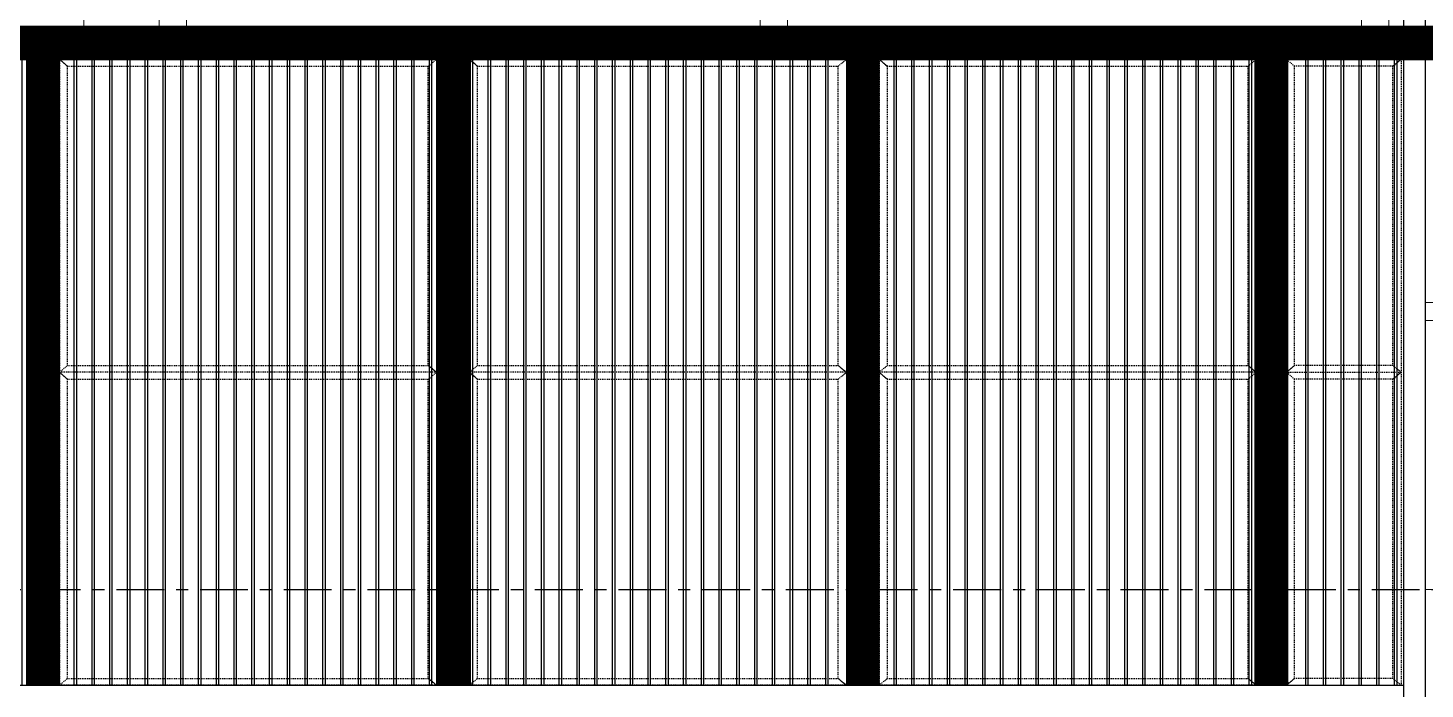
# Model space of a CAD drawing. Header units: millimetres. Extents: x 3774 to 718460, y -768339 to 192544.
# Drawn here: x 403901 to 409014, y -727680 to -725262 of the extents above; entities that cross this region are included whole.
import ezdxf
from ezdxf.xclip import XClip

# ---------------------------------------------------------------- set-up
doc = ezdxf.new("R2010")
doc.units = ezdxf.units.MM
doc.header["$XCLIPFRAME"] = 0
doc.set_wipeout_variables(frame=1)
for name, pattern in [('TA_GL_000.70000', [1.925, 0.7, -0.175, 0.175, -0.175, 0.7]), ('TA_HL_001.00000', [6.5, 3.55, -2.95]), ('XKITLINE00', [0]), ('XKITLINE02', [4, 2, -2])]:
    doc.linetypes.add(name, pattern=pattern)
for name, color, linetype in [('000 - 0_SYM_DWG_GRIDLINE_MAIN_COLOR_251', 7, 'Continuous'), ('010 - ASPG_EXTR_MAIN_COLOR_2', 7, 'Continuous'), ('010 - ASPG_EXTR_WIPEOUT_', 7, 'Continuous'), ('010 - ASPG_FRAMING_MAIN_COLOR_1', 7, 'Continuous'), ('010 - ASPG_FRAMING_MAIN_COLOR_2', 7, 'Continuous'), ('010 - ASPG_FRAMING_SUB_COLOR_2', 7, 'Continuous'), ('010 - ASPG_FRAMING_SUB_COLOR_3', 7, 'Continuous'), ('010 - ASPG_FRAMING_WIPEOUT_', 7, 'Continuous')]:
    doc.layers.add(name, color=color, linetype=linetype)
doc.layers.add('000_AREA_ASPG_AREA_HATCH_', color=7, linetype='Continuous', plot=False)
doc.layers.add('000_AREA_ASPG_AREA_MAIN_COLOR_1', color=7, linetype='Continuous', plot=False)
doc.layers.add('Bolt', color=7, linetype='Continuous', lineweight=0)
doc.layers.add('Part', color=7, linetype='Continuous', lineweight=0)
doc.styles.add('TA', font='', dxfattribs={"height": 4.5})
doc.styles.get('TA').set_extended_font_data('Cordia New')

# ---------------------------------------------------------------- blocks, each defined once
blk = doc.blocks.new('*U5902')
at = {"layer": '000 - 0_SYM_DWG_GRIDLINE_MAIN_COLOR_251', "color": 7, "linetype": 'ByBlock', "ltscale": 5}
blk.add_line((10, 0), (-759, 0), dxfattribs=at)
at = {"color": 7, "style": 'TA', "flags": 1}
blk.add_attdef('LOCATION', (6, -6), '', height=4.5, rotation=270, dxfattribs=at)
blk = doc.blocks.new('W-1-PP19-SE-ENT3_20260407-104913_PP19_ENT3_ELE1_DIMS_1')
at = {"layer": '000 - 0_SYM_DWG_GRIDLINE_MAIN_COLOR_251', "color": 7, "linetype": 'TA_GL_000.70000', "xscale": 50.00000000000003, "yscale": 50.00000000000003, "zscale": 50.00000000000003, "rotation": 180}
blk.add_blockref('*U5902', (-27800, 106550), dxfattribs=at)
blk = doc.blocks.new('*A6373519')
at = {"layer": 'Part', "color": 7, "linetype": 'XKITLINE00', "lineweight": 0}
blk.add_line((2328.969518, -124.453462), (2179.563596, -124.453462), dxfattribs=at)
blk = doc.blocks.new('*A13324214')
at = {"layer": 'Part', "color": 7, "linetype": 'XKITLINE00', "lineweight": 0}
for p, q in [((2326.969603, -87.573462), (2326.169603, -87.573462)), ((2326.169603, -92.053462), (2326.169603, -87.573462)), ((2326.969603, -92.053462), (2326.969603, -87.573462)), ((2326.169603, -104.053462), (2326.169603, -92.621462)), ((2326.969603, -104.053462), (2326.969603, -92.621462)), ((2326.169603, -116.053462), (2326.169603, -104.621462)), ((2326.969603, -116.053462), (2326.969603, -104.621462)), ((2326.169603, -124.133462), (2326.169603, -116.621462)), ((2326.969603, -124.133462), (2326.969603, -116.621462)), ((2326.169603, -124.133462), (2326.969603, -124.133462))]:
    blk.add_line(p, q, dxfattribs=at)
blk = doc.blocks.new('*A13334215')
at = {"layer": 'Part', "color": 7, "linetype": 'XKITLINE00', "lineweight": 0}
for p, q in [((2309.369603, -87.573462), (2308.569603, -87.573462)), ((2308.569603, -92.053462), (2308.569603, -87.573462)), ((2309.369603, -92.053462), (2309.369603, -87.573462)), ((2308.569603, -104.053462), (2308.569603, -92.621462)), ((2309.369603, -104.053462), (2309.369603, -92.621462)), ((2308.569603, -116.053462), (2308.569603, -104.621462)), ((2309.369603, -116.053462), (2309.369603, -104.621462)), ((2308.569603, -124.133462), (2308.569603, -116.621462)), ((2309.369603, -124.133462), (2309.369603, -116.621462)), ((2308.569603, -124.133462), (2309.369603, -124.133462))]:
    blk.add_line(p, q, dxfattribs=at)
blk = doc.blocks.new('*A13394221')
at = {"layer": 'Part', "color": 7, "linetype": 'XKITLINE00', "lineweight": 0}
blk.add_line((2288.769525, -124.453462), (2288.769525, -87.253462), dxfattribs=at)
blk = doc.blocks.new('*A13404222')
at = {"layer": 'Part', "color": 7, "linetype": 'XKITLINE00', "lineweight": 0}
for p, q in [((2291.769603, -87.573462), (2290.969603, -87.573462)), ((2290.969603, -92.053462), (2290.969603, -87.573462)), ((2291.769603, -92.053462), (2291.769603, -87.573462)), ((2290.969603, -104.053462), (2290.969603, -92.621462)), ((2291.769603, -104.053462), (2291.769603, -92.621462)), ((2290.969603, -116.053462), (2290.969603, -104.621462)), ((2291.769603, -116.053462), (2291.769603, -104.621462)), ((2290.969603, -124.133462), (2290.969603, -116.621462)), ((2291.769603, -124.133462), (2291.769603, -116.621462)), ((2290.969603, -124.133462), (2291.769603, -124.133462))]:
    blk.add_line(p, q, dxfattribs=at)
blk = doc.blocks.new('*A13484230')
at = {"layer": 'Part', "color": 7, "linetype": 'XKITLINE00', "lineweight": 0}
for p, q in [((2291.305603, -124.173462), (2290.865603, -124.173462)), ((2290.865603, -124.173462), (2290.865603, -124.213462)), ((2291.305603, -124.133462), (2291.305603, -124.173462)), ((2291.345603, -124.213462), (2291.345603, -124.133462))]:
    blk.add_line(p, q, dxfattribs=at)
blk = doc.blocks.new('*A13494231')
at = {"layer": 'Part', "color": 7, "linetype": 'XKITLINE00', "lineweight": 0}
for p, q in [((2290.329603, -124.453462), (2290.489603, -124.293462)), ((2290.489603, -124.293462), (2292.249603, -124.293462)), ((2292.249603, -124.293462), (2292.409603, -124.453462))]:
    blk.add_line(p, q, dxfattribs=at)
blk = doc.blocks.new('*A13504232')
at = {"layer": 'Part', "color": 7, "linetype": 'XKITLINE00', "lineweight": 0}
for p, q in [((2292.249603, -124.213462), (2290.489603, -124.213462)), ((2290.489603, -124.213462), (2290.489603, -124.293462)), ((2292.249603, -124.293462), (2290.489603, -124.293462)), ((2292.249603, -124.213462), (2292.249603, -124.293462))]:
    blk.add_line(p, q, dxfattribs=at)
blk = doc.blocks.new('*A13634245')
at = {"layer": 'Part', "color": 7, "linetype": 'XKITLINE00', "lineweight": 0}
for p, q in [((2290.969603, -116.573462), (2290.969603, -116.621462)), ((2290.969603, -116.621462), (2291.769603, -116.621462)), ((2291.769603, -116.621462), (2291.769603, -116.573462))]:
    blk.add_line(p, q, dxfattribs=at)
blk = doc.blocks.new('*A13644246')
at = {"layer": 'Part', "color": 7, "linetype": 'XKITLINE00', "lineweight": 0}
for p, q in [((2291.345603, -117.421462), (2291.345603, -116.621462)), ((2291.345603, -116.621462), (2291.393603, -116.621462)), ((2291.345603, -116.861462), (2291.393603, -116.861462)), ((2291.393603, -117.421462), (2291.393603, -116.621462)), ((2291.345603, -117.421462), (2291.393603, -117.421462))]:
    blk.add_line(p, q, dxfattribs=at)
blk = doc.blocks.new('*A13764258')
at = {"layer": 'Bolt'}
for points in [[(2290.786, -124.213), (2290.786, -124.293), (2290.674, -124.293), (2290.674, -124.213)], [(2292.066, -124.213), (2292.066, -124.293), (2291.954, -124.293), (2291.954, -124.213)]]:
    blk.add_hatch(color=7, dxfattribs=at).paths.add_polyline_path(points, flags=17)
at = {"layer": 'Bolt', "color": 7, "linetype": 'XKITLINE00', "lineweight": 0}
for p, q in [((2290.674, -124.293), (2290.674, -124.213)), ((2290.73, -124.357), (2290.73, -124.013)), ((2290.786, -124.293), (2290.786, -124.213)), ((2291.954, -124.293), (2291.954, -124.213)), ((2292.01, -124.357), (2292.01, -124.013)), ((2292.066, -124.293), (2292.066, -124.213))]:
    blk.add_line(p, q, dxfattribs=at)
blk = doc.blocks.new('*A13774259')
at = {"layer": 'Bolt', "color": 7, "linetype": 'XKITLINE02', "lineweight": 0}
for p, q in [((2291.345603, -123.877462), (2291.305603, -123.877462)), ((2291.393603, -123.877462), (2291.345603, -123.877462)), ((2291.456963, -123.933462), (2291.113603, -123.933462)), ((2291.345603, -123.989462), (2291.305603, -123.989462)), ((2291.393603, -123.989462), (2291.345603, -123.989462))]:
    blk.add_line(p, q, dxfattribs=at)
blk = doc.blocks.new('*A13904272')
at = {"layer": 'Bolt'}
for points in [[(2291.074, -116.573), (2291.074, -116.525), (2291.186, -116.525), (2291.186, -116.573)], [(2291.554, -116.573), (2291.554, -116.525), (2291.666, -116.525), (2291.666, -116.573)], [(2291.074, -116.621), (2291.074, -116.573), (2291.186, -116.573), (2291.186, -116.621)], [(2291.554, -116.621), (2291.554, -116.573), (2291.666, -116.573), (2291.666, -116.621)]]:
    blk.add_hatch(color=7, dxfattribs=at).paths.add_polyline_path(points, flags=17)
at = {"layer": 'Bolt', "color": 7, "linetype": 'XKITLINE00', "lineweight": 0}
for p, q in [((2291.074, -116.573), (2291.074, -116.525)), ((2291.13, -116.685), (2291.13, -116.341)), ((2291.186, -116.573), (2291.186, -116.525)), ((2291.554, -116.573), (2291.554, -116.525)), ((2291.61, -116.685), (2291.61, -116.341)), ((2291.666, -116.573), (2291.666, -116.525)), ((2291.074, -116.621), (2291.074, -116.573)), ((2291.186, -116.621), (2291.186, -116.573)), ((2291.554, -116.621), (2291.554, -116.573)), ((2291.666, -116.621), (2291.666, -116.573))]:
    blk.add_line(p, q, dxfattribs=at)
blk = doc.blocks.new('*A13974279')
at = {"layer": 'Part', "color": 7, "linetype": 'XKITLINE00', "lineweight": 0}
for p, q in [((2308.905603, -124.173462), (2308.465603, -124.173462)), ((2308.465603, -124.173462), (2308.465603, -124.213462)), ((2308.905603, -124.133462), (2308.905603, -124.173462)), ((2308.945603, -124.213462), (2308.945603, -124.133462))]:
    blk.add_line(p, q, dxfattribs=at)
blk = doc.blocks.new('*A13984280')
at = {"layer": 'Part', "color": 7, "linetype": 'XKITLINE00', "lineweight": 0}
for p, q in [((2307.929603, -124.453462), (2308.089603, -124.293462)), ((2308.089603, -124.293462), (2309.849603, -124.293462)), ((2309.849603, -124.293462), (2310.009603, -124.453462))]:
    blk.add_line(p, q, dxfattribs=at)
blk = doc.blocks.new('*A13994281')
at = {"layer": 'Part', "color": 7, "linetype": 'XKITLINE00', "lineweight": 0}
for p, q in [((2309.849603, -124.213462), (2308.089603, -124.213462)), ((2308.089603, -124.213462), (2308.089603, -124.293462)), ((2309.849603, -124.293462), (2308.089603, -124.293462)), ((2309.849603, -124.213462), (2309.849603, -124.293462))]:
    blk.add_line(p, q, dxfattribs=at)
blk = doc.blocks.new('*A14174299')
at = {"layer": 'Part', "color": 7, "linetype": 'XKITLINE00', "lineweight": 0}
for p, q in [((2326.169603, -116.573462), (2326.169603, -116.621462)), ((2326.169603, -116.621462), (2326.969603, -116.621462)), ((2326.969603, -116.621462), (2326.969603, -116.573462))]:
    blk.add_line(p, q, dxfattribs=at)
blk = doc.blocks.new('*A14184300')
at = {"layer": 'Part', "color": 7, "linetype": 'XKITLINE00', "lineweight": 0}
for p, q in [((2326.545603, -117.421462), (2326.545603, -116.621462)), ((2326.545603, -116.621462), (2326.593603, -116.621462)), ((2326.545603, -116.861462), (2326.593603, -116.861462)), ((2326.593603, -117.421462), (2326.593603, -116.621462)), ((2326.545603, -117.421462), (2326.593603, -117.421462))]:
    blk.add_line(p, q, dxfattribs=at)
blk = doc.blocks.new('*A14194301')
at = {"layer": 'Part', "color": 7, "linetype": 'XKITLINE00', "lineweight": 0}
for p, q in [((2308.569603, -116.573462), (2308.569603, -116.621462)), ((2308.569603, -116.621462), (2309.369603, -116.621462)), ((2309.369603, -116.621462), (2309.369603, -116.573462))]:
    blk.add_line(p, q, dxfattribs=at)
blk = doc.blocks.new('*A14204302')
at = {"layer": 'Part', "color": 7, "linetype": 'XKITLINE00', "lineweight": 0}
for p, q in [((2308.945603, -117.421462), (2308.945603, -116.621462)), ((2308.945603, -116.621462), (2308.993603, -116.621462)), ((2308.945603, -116.861462), (2308.993603, -116.861462)), ((2308.993603, -117.421462), (2308.993603, -116.621462)), ((2308.945603, -117.421462), (2308.993603, -117.421462))]:
    blk.add_line(p, q, dxfattribs=at)
blk = doc.blocks.new('*A14254307')
at = {"layer": 'Bolt'}
for points in [[(2308.386, -124.213), (2308.386, -124.293), (2308.274, -124.293), (2308.274, -124.213)], [(2309.666, -124.213), (2309.666, -124.293), (2309.554, -124.293), (2309.554, -124.213)]]:
    blk.add_hatch(color=7, dxfattribs=at).paths.add_polyline_path(points, flags=17)
at = {"layer": 'Bolt', "color": 7, "linetype": 'XKITLINE00', "lineweight": 0}
for p, q in [((2308.274, -124.293), (2308.274, -124.213)), ((2308.33, -124.357), (2308.33, -124.013)), ((2308.386, -124.293), (2308.386, -124.213)), ((2309.554, -124.293), (2309.554, -124.213)), ((2309.61, -124.357), (2309.61, -124.013)), ((2309.666, -124.293), (2309.666, -124.213))]:
    blk.add_line(p, q, dxfattribs=at)
blk = doc.blocks.new('*A14264308')
at = {"layer": 'Bolt', "color": 7, "linetype": 'XKITLINE02', "lineweight": 0}
for p, q in [((2308.945603, -123.877462), (2308.905603, -123.877462)), ((2308.993603, -123.877462), (2308.945603, -123.877462)), ((2309.056963, -123.933462), (2308.713603, -123.933462)), ((2308.945603, -123.989462), (2308.905603, -123.989462)), ((2308.993603, -123.989462), (2308.945603, -123.989462))]:
    blk.add_line(p, q, dxfattribs=at)
blk = doc.blocks.new('*A14414323')
at = {"layer": 'Bolt'}
for points in [[(2326.274, -116.573), (2326.274, -116.525), (2326.386, -116.525), (2326.386, -116.573)], [(2326.754, -116.573), (2326.754, -116.525), (2326.866, -116.525), (2326.866, -116.573)], [(2326.274, -116.621), (2326.274, -116.573), (2326.386, -116.573), (2326.386, -116.621)], [(2326.754, -116.621), (2326.754, -116.573), (2326.866, -116.573), (2326.866, -116.621)]]:
    blk.add_hatch(color=7, dxfattribs=at).paths.add_polyline_path(points, flags=17)
at = {"layer": 'Bolt', "color": 7, "linetype": 'XKITLINE00', "lineweight": 0}
for p, q in [((2326.274, -116.573), (2326.274, -116.525)), ((2326.33, -116.685), (2326.33, -116.341)), ((2326.386, -116.573), (2326.386, -116.525)), ((2326.754, -116.573), (2326.754, -116.525)), ((2326.81, -116.685), (2326.81, -116.341)), ((2326.866, -116.573), (2326.866, -116.525)), ((2326.274, -116.621), (2326.274, -116.573)), ((2326.386, -116.621), (2326.386, -116.573)), ((2326.754, -116.621), (2326.754, -116.573)), ((2326.866, -116.621), (2326.866, -116.573))]:
    blk.add_line(p, q, dxfattribs=at)
blk = doc.blocks.new('*A14434325')
at = {"layer": 'Bolt'}
for points in [[(2308.674, -116.573), (2308.674, -116.525), (2308.786, -116.525), (2308.786, -116.573)], [(2309.154, -116.573), (2309.154, -116.525), (2309.266, -116.525), (2309.266, -116.573)], [(2308.674, -116.621), (2308.674, -116.573), (2308.786, -116.573), (2308.786, -116.621)], [(2309.154, -116.621), (2309.154, -116.573), (2309.266, -116.573), (2309.266, -116.621)]]:
    blk.add_hatch(color=7, dxfattribs=at).paths.add_polyline_path(points, flags=17)
at = {"layer": 'Bolt', "color": 7, "linetype": 'XKITLINE00', "lineweight": 0}
for p, q in [((2308.674, -116.573), (2308.674, -116.525)), ((2308.73, -116.685), (2308.73, -116.341)), ((2308.786, -116.573), (2308.786, -116.525)), ((2309.154, -116.573), (2309.154, -116.525)), ((2309.21, -116.685), (2309.21, -116.341)), ((2309.266, -116.573), (2309.266, -116.525)), ((2308.674, -116.621), (2308.674, -116.573)), ((2308.786, -116.621), (2308.786, -116.573)), ((2309.154, -116.621), (2309.154, -116.573)), ((2309.266, -116.621), (2309.266, -116.573))]:
    blk.add_line(p, q, dxfattribs=at)
blk = doc.blocks.new('*A14674349')
at = {"layer": 'Part', "color": 7, "linetype": 'XKITLINE00', "lineweight": 0}
for p, q in [((2328.809518, -116.053462), (2288.969552, -116.053462)), ((2288.969552, -116.573462), (2288.969552, -116.053462)), ((2328.809518, -116.573462), (2328.809518, -116.053462)), ((2328.809518, -116.573462), (2288.969552, -116.573462))]:
    blk.add_line(p, q, dxfattribs=at)
blk = doc.blocks.new('*A14714353')
at = {"layer": 'Part', "color": 7, "linetype": 'XKITLINE00', "lineweight": 0}
for p, q in [((2326.505603, -124.173462), (2326.065603, -124.173462)), ((2326.065603, -124.173462), (2326.065603, -124.213462)), ((2326.505603, -124.133462), (2326.505603, -124.173462)), ((2326.545603, -124.213462), (2326.545603, -124.133462))]:
    blk.add_line(p, q, dxfattribs=at)
blk = doc.blocks.new('*A14724354')
at = {"layer": 'Part', "color": 7, "linetype": 'XKITLINE00', "lineweight": 0}
for p, q in [((2325.529603, -124.453462), (2325.689603, -124.293462)), ((2325.689603, -124.293462), (2327.449603, -124.293462)), ((2327.449603, -124.293462), (2327.609603, -124.453462))]:
    blk.add_line(p, q, dxfattribs=at)
blk = doc.blocks.new('*A14734355')
at = {"layer": 'Part', "color": 7, "linetype": 'XKITLINE00', "lineweight": 0}
for p, q in [((2327.449603, -124.213462), (2325.689603, -124.213462)), ((2325.689603, -124.213462), (2325.689603, -124.293462)), ((2327.449603, -124.293462), (2325.689603, -124.293462)), ((2327.449603, -124.213462), (2327.449603, -124.293462))]:
    blk.add_line(p, q, dxfattribs=at)
blk = doc.blocks.new('*A14944376')
at = {"layer": 'Bolt'}
for points in [[(2325.986, -124.213), (2325.986, -124.293), (2325.874, -124.293), (2325.874, -124.213)], [(2327.266, -124.213), (2327.266, -124.293), (2327.154, -124.293), (2327.154, -124.213)]]:
    blk.add_hatch(color=7, dxfattribs=at).paths.add_polyline_path(points, flags=17)
at = {"layer": 'Bolt', "color": 7, "linetype": 'XKITLINE00', "lineweight": 0}
for p, q in [((2325.874, -124.293), (2325.874, -124.213)), ((2325.93, -124.357), (2325.93, -124.013)), ((2325.986, -124.293), (2325.986, -124.213)), ((2327.154, -124.293), (2327.154, -124.213)), ((2327.21, -124.357), (2327.21, -124.013)), ((2327.266, -124.293), (2327.266, -124.213))]:
    blk.add_line(p, q, dxfattribs=at)
blk = doc.blocks.new('*A14954377')
at = {"layer": 'Bolt', "color": 7, "linetype": 'XKITLINE02', "lineweight": 0}
for p, q in [((2326.545603, -123.877462), (2326.505603, -123.877462)), ((2326.593603, -123.877462), (2326.545603, -123.877462)), ((2326.656963, -123.933462), (2326.313603, -123.933462)), ((2326.545603, -123.989462), (2326.505603, -123.989462)), ((2326.593603, -123.989462), (2326.545603, -123.989462))]:
    blk.add_line(p, q, dxfattribs=at)
blk = doc.blocks.new('W-1-PP19-SE-ENT3_20260407-111149_PP19_ENT3_SE_ELE3')
at = {"color": 7, "lineweight": 0, "xscale": 125, "yscale": 125, "zscale": 125}
for name in ['*A13394221', '*A13404222', '*A13334215', '*A13324214', '*A14674349', '*A13634245', '*A13904272', '*A13644246', '*A14194301', '*A14434325', '*A14204302', '*A14174299', '*A14414323', '*A14184300', '*A13764258', '*A13774259', '*A14254307', '*A14264308', '*A14944376', '*A14954377', '*A6373519', '*A13494231', '*A13504232', '*A13484230', '*A13984280', '*A13994281', '*A13974279', '*A14724354', '*A14734355', '*A14714353']:
    blk.add_blockref(name, (-296446.190625, 122106.68275), dxfattribs=at)
blk = doc.blocks.new('*U7994')
at = {"color": 7}
blk.add_wipeout([(50, 0), (1450, 0), (1450, 2290), (50, 2290)], dxfattribs=at).dxf.layer = '010 - ASPG_EXTR_WIPEOUT_'
at = {"layer": '010 - ASPG_EXTR_MAIN_COLOR_2', "color": 7}
for points in [[(113.3, 0), (123.5, 0), (123.5, 2290), (113.3, 2290)], [(178.3, 0), (188.5, 0), (188.5, 2290), (178.3, 2290)], [(243.3, 0), (253.5, 0), (253.5, 2290), (243.3, 2290)], [(308.3, 0), (318.5, 0), (318.5, 2290), (308.3, 2290)], [(373.3, 0), (383.5, 0), (383.5, 2290), (373.3, 2290)], [(438.3, 0), (448.5, 0), (448.5, 2290), (438.3, 2290)], [(503.3, 0), (513.5, 0), (513.5, 2290), (503.3, 2290)], [(568.3, 0), (578.5, 0), (578.5, 2290), (568.3, 2290)], [(633.3, 0), (643.5, 0), (643.5, 2290), (633.3, 2290)], [(698.3, 0), (708.5, 0), (708.5, 2290), (698.3, 2290)], [(763.3, 0), (773.5, 0), (773.5, 2290), (763.3, 2290)], [(828.3, 0), (838.5, 0), (838.5, 2290), (828.3, 2290)], [(893.3, 0), (903.5, 0), (903.5, 2290), (893.3, 2290)], [(958.3, 0), (968.5, 0), (968.5, 2290), (958.3, 2290)], [(1023.3, 0), (1033.5, 0), (1033.5, 2290), (1023.3, 2290)], [(1088.3, 0), (1098.5, 0), (1098.5, 2290), (1088.3, 2290)], [(1153.3, 0), (1163.5, 0), (1163.5, 2290), (1153.3, 2290)], [(1218.3, 0), (1228.5, 0), (1228.5, 2290), (1218.3, 2290)], [(1283.3, 0), (1293.5, 0), (1293.5, 2290), (1283.3, 2290)], [(1348.3, 0), (1358.5, 0), (1358.5, 2290), (1348.3, 2290)], [(1413.3, 0), (1423.5, 0), (1423.5, 2290), (1413.3, 2290)]]:
    blk.add_lwpolyline(points, close=True, dxfattribs=at)
at = {"layer": '010 - ASPG_FRAMING_SUB_COLOR_2', "color": 7}
blk.add_lwpolyline([(50, 0), (1450, 0), (1450, 2290), (50, 2290)], close=True, dxfattribs=at)
at = {"color": 7}
for points in [[(-50, 0), (50, 0), (50, 2290), (-50, 2290)], [(1450, 0), (1550, 0), (1550, 2290), (1450, 2290)]]:
    blk.add_wipeout(points, dxfattribs=at).dxf.layer = '010 - ASPG_EXTR_WIPEOUT_'
at = {"layer": '010 - ASPG_FRAMING_MAIN_COLOR_1', "color": 7}
for points in [[(-50, 0), (-40, 0), (-40, 2290), (-50, 2290)], [(40, 0), (50, 0), (50, 2290), (40, 2290)], [(1450, 0), (1460, 0), (1460, 2290), (1450, 2290)], [(1540, 0), (1550, 0), (1550, 2290), (1540, 2290)]]:
    blk.add_lwpolyline(points, close=True, dxfattribs=at)
at = {"layer": '010 - ASPG_FRAMING_SUB_COLOR_2', "color": 7}
for points in [[(-50, 0), (50, 0), (50, 2290), (-50, 2290)], [(1450, 0), (1550, 0), (1550, 2290), (1450, 2290)]]:
    blk.add_lwpolyline(points, close=True, dxfattribs=at)
blk = doc.blocks.new('*U7995')
at = {"color": 7}
blk.add_wipeout([(50, 0), (1450, 0), (1450, 2290), (50, 2290)], dxfattribs=at).dxf.layer = '010 - ASPG_EXTR_WIPEOUT_'
at = {"layer": '010 - ASPG_EXTR_MAIN_COLOR_2', "color": 7}
for points in [[(128.3, 0), (138.5, 0), (138.5, 2290), (128.3, 2290)], [(193.3, 0), (203.5, 0), (203.5, 2290), (193.3, 2290)], [(258.3, 0), (268.5, 0), (268.5, 2290), (258.3, 2290)], [(323.3, 0), (333.5, 0), (333.5, 2290), (323.3, 2290)], [(388.3, 0), (398.5, 0), (398.5, 2290), (388.3, 2290)], [(453.3, 0), (463.5, 0), (463.5, 2290), (453.3, 2290)], [(518.3, 0), (528.5, 0), (528.5, 2290), (518.3, 2290)], [(583.3, 0), (593.5, 0), (593.5, 2290), (583.3, 2290)], [(648.3, 0), (658.5, 0), (658.5, 2290), (648.3, 2290)], [(713.3, 0), (723.5, 0), (723.5, 2290), (713.3, 2290)], [(778.3, 0), (788.5, 0), (788.5, 2290), (778.3, 2290)], [(843.3, 0), (853.5, 0), (853.5, 2290), (843.3, 2290)], [(908.3, 0), (918.5, 0), (918.5, 2290), (908.3, 2290)], [(973.3, 0), (983.5, 0), (983.5, 2290), (973.3, 2290)], [(1038.3, 0), (1048.5, 0), (1048.5, 2290), (1038.3, 2290)], [(1103.3, 0), (1113.5, 0), (1113.5, 2290), (1103.3, 2290)], [(1168.3, 0), (1178.5, 0), (1178.5, 2290), (1168.3, 2290)], [(1233.3, 0), (1243.5, 0), (1243.5, 2290), (1233.3, 2290)], [(1298.3, 0), (1308.5, 0), (1308.5, 2290), (1298.3, 2290)], [(1363.3, 0), (1373.5, 0), (1373.5, 2290), (1363.3, 2290)]]:
    blk.add_lwpolyline(points, close=True, dxfattribs=at)
at = {"layer": '010 - ASPG_FRAMING_SUB_COLOR_2', "color": 7}
blk.add_lwpolyline([(50, 0), (1450, 0), (1450, 2290), (50, 2290)], close=True, dxfattribs=at)
at = {"color": 7}
for points in [[(-50, 0), (50, 0), (50, 2290), (-50, 2290)], [(1450, 0), (1550, 0), (1550, 2290), (1450, 2290)]]:
    blk.add_wipeout(points, dxfattribs=at).dxf.layer = '010 - ASPG_EXTR_WIPEOUT_'
at = {"layer": '010 - ASPG_EXTR_MAIN_COLOR_2', "color": 7}
blk.add_lwpolyline([(63.3, 0), (73.5, 0), (73.5, 2290), (63.3, 2290)], close=True, dxfattribs=at)
at = {"layer": '010 - ASPG_FRAMING_MAIN_COLOR_1', "color": 7}
for points in [[(-50, 0), (-40, 0), (-40, 2290), (-50, 2290)], [(40, 0), (50, 0), (50, 2290), (40, 2290)], [(1450, 0), (1460, 0), (1460, 2290), (1450, 2290)], [(1540, 0), (1550, 0), (1550, 2290), (1540, 2290)]]:
    blk.add_lwpolyline(points, close=True, dxfattribs=at)
at = {"layer": '010 - ASPG_FRAMING_SUB_COLOR_2', "color": 7}
for points in [[(-50, 0), (50, 0), (50, 2290), (-50, 2290)], [(1450, 0), (1550, 0), (1550, 2290), (1450, 2290)]]:
    blk.add_lwpolyline(points, close=True, dxfattribs=at)
blk = doc.blocks.new('*U7996')
at = {"color": 7}
blk.add_wipeout([(50, 0), (485.2, 0), (485.2, 2290), (50, 2290)], dxfattribs=at).dxf.layer = '010 - ASPG_EXTR_WIPEOUT_'
at = {"layer": '010 - ASPG_EXTR_MAIN_COLOR_2', "color": 7}
for points in [[(125, 0), (135.2, 0), (135.2, 2290), (125, 2290)], [(190, 0), (200.2, 0), (200.2, 2290), (190, 2290)], [(255, 0), (265.2, 0), (265.2, 2290), (255, 2290)], [(320, 0), (330.2, 0), (330.2, 2290), (320, 2290)], [(385, 0), (395.2, 0), (395.2, 2290), (385, 2290)], [(450, 0), (460.2, 0), (460.2, 2290), (450, 2290)]]:
    blk.add_lwpolyline(points, close=True, dxfattribs=at)
at = {"layer": '010 - ASPG_FRAMING_SUB_COLOR_2', "color": 7}
blk.add_lwpolyline([(50, 0), (485.2, 0), (485.2, 2290), (50, 2290)], close=True, dxfattribs=at)
at = {"color": 7}
blk.add_wipeout([(-50, 0), (50, 0), (50, 2290), (-50, 2290)], dxfattribs=at).dxf.layer = '010 - ASPG_EXTR_WIPEOUT_'
at = {"layer": '010 - ASPG_FRAMING_MAIN_COLOR_1', "color": 7}
for points in [[(-50, 0), (-40, 0), (-40, 2290), (-50, 2290)], [(40, 0), (50, 0), (50, 2290), (40, 2290)]]:
    blk.add_lwpolyline(points, close=True, dxfattribs=at)
at = {"layer": '010 - ASPG_FRAMING_SUB_COLOR_2', "color": 7}
blk.add_lwpolyline([(-50, 0), (50, 0), (50, 2290), (-50, 2290)], close=True, dxfattribs=at)
blk = doc.blocks.new('*U7964')
at = {"color": 7}
blk.add_wipeout([(0, -40), (18510.6, -40), (18510.6, 40), (0, 40)], dxfattribs=at).dxf.layer = '010 - ASPG_FRAMING_WIPEOUT_'
at = {"layer": '010 - ASPG_FRAMING_MAIN_COLOR_2', "color": 7}
blk.add_lwpolyline([(0, -40), (18510.6, -40), (18510.6, 40), (0, 40)], close=True, dxfattribs=at)
at = {"color": 7}
for points in [[(-40, 40), (18511, 40), (18511, 50), (-40, 50)], [(-40, -50), (18511, -50), (18511, -40), (-40, -40)]]:
    blk.add_wipeout(points, dxfattribs=at).dxf.layer = '010 - ASPG_FRAMING_WIPEOUT_'
at = {"layer": '010 - ASPG_FRAMING_MAIN_COLOR_1', "color": 7}
for points in [[(-40, 40), (18511, 40), (18511, 50), (-40, 50)], [(-40, -50), (18511, -50), (18511, -40), (-40, -40)]]:
    blk.add_lwpolyline(points, close=True, dxfattribs=at)
blk = doc.blocks.new('*U7966')
at = {"color": 7}
blk.add_wipeout([(0, 0), (77.5, 0), (77.5, 2950), (0, 2950)], dxfattribs=at)
blk.add_lwpolyline([(0, 0), (77.5, 0), (77.5, 2950), (0, 2950)], close=True, dxfattribs=at)
blk = doc.blocks.new('*U7965')
at = {"color": 7}
blk.add_wipeout([(0, -40), (4413, -40), (4413, 40), (0, 40)], dxfattribs=at).dxf.layer = '010 - ASPG_FRAMING_WIPEOUT_'
at = {"layer": '010 - ASPG_FRAMING_MAIN_COLOR_2', "color": 7}
blk.add_lwpolyline([(0, -40), (4413, -40), (4413, 40), (0, 40)], close=True, dxfattribs=at)
at = {"color": 7}
for points in [[(0, 40), (4493.8, 40), (4493.8, 50), (0, 50)], [(0, -50), (4493.8, -50), (4493.8, -40), (0, -40)]]:
    blk.add_wipeout(points, dxfattribs=at).dxf.layer = '010 - ASPG_FRAMING_WIPEOUT_'
at = {"layer": '010 - ASPG_FRAMING_MAIN_COLOR_1', "color": 7}
for points in [[(0, 40), (4493.8, 40), (4493.8, 50), (0, 50)], [(0, -50), (4493.8, -50), (4493.8, -40), (0, -40)]]:
    blk.add_lwpolyline(points, close=True, dxfattribs=at)
blk = doc.blocks.new('*U7967')
at = {"color": 7}
blk.add_wipeout([(0, 0), (77.5, 0), (77.5, 2900), (0, 2900)], dxfattribs=at)
blk.add_lwpolyline([(0, 0), (77.5, 0), (77.5, 2900), (0, 2900)], close=True, dxfattribs=at)
blk = doc.blocks.new('*U8156')
at = {"layer": '010 - ASPG_FRAMING_SUB_COLOR_3', "color": 7, "linetype": 'ByBlock'}
for points in [[(0, 0), (0, 1380), (25, 1350), (25, 30), (0, 0)], [(1145, 1380), (0, 1380), (25, 1350), (1120, 1350)], [(1145, 0), (1145, 1380), (1120, 1350), (1120, 30), (1145, 0)], [(25, 30), (1120, 30), (1145, 0), (0, 0), (25, 30)]]:
    blk.add_lwpolyline(points, close=True, dxfattribs=at)
blk = doc.blocks.new('*U8157')
at = {"layer": '010 - ASPG_FRAMING_SUB_COLOR_3', "color": 7, "linetype": 'ByBlock'}
for points in [[(0, 0), (0, 420), (25, 390), (25, 30), (0, 0)], [(1145, 420), (0, 420), (25, 390), (1120, 390)], [(1145, 0), (1145, 420), (1120, 390), (1120, 30), (1145, 0)], [(25, 30), (1120, 30), (1145, 0), (0, 0), (25, 30)]]:
    blk.add_lwpolyline(points, close=True, dxfattribs=at)
blk = doc.blocks.new('*U8195')
at = {"layer": '000_AREA_ASPG_AREA_HATCH_', "transparency": 33554539}
h = blk.add_hatch(dxfattribs=at)
h.set_pattern_fill('ANSI31')
h.set_pattern_definition([(45, (-24.4354, 2264.1105), (-2.245064, 2.245064), [])])
h.paths.add_polyline_path([(-60, 0), (60, 0), (60, 2290), (-60, 2290)])
at = {"layer": '000_AREA_ASPG_AREA_MAIN_COLOR_1', "color": 7}
blk.add_lwpolyline([(-60, 0), (60, 0), (60, 2290), (-60, 2290)], close=True, dxfattribs=at)
blk = doc.blocks.new('*U8197')
at = {"layer": '000_AREA_ASPG_AREA_HATCH_', "transparency": 33554539}
h = blk.add_hatch(dxfattribs=at)
h.set_pattern_fill('ANSI31')
h.set_pattern_definition([(45, (-24.4354, 18485.126), (-2.24506403, 2.24506403), [])])
h.paths.add_polyline_path([(-60, 0), (60, 0), (60, 18511), (-60, 18511)])
at = {"layer": '000_AREA_ASPG_AREA_MAIN_COLOR_1', "color": 7}
blk.add_lwpolyline([(-60, 0), (60, 0), (60, 18511), (-60, 18511)], close=True, dxfattribs=at)
blk = doc.blocks.new('*U8198')
at = {"layer": '000_AREA_ASPG_AREA_HATCH_', "transparency": 33554539}
h = blk.add_hatch(dxfattribs=at)
h.set_pattern_fill('ANSI31')
h.set_pattern_definition([(45, (-24.4354, 4467.9105), (-2.245064, 2.245064), [])])
h.paths.add_polyline_path([(-60, 0), (60, 0), (60, 4493.8), (-60, 4493.8)])
at = {"layer": '000_AREA_ASPG_AREA_MAIN_COLOR_1', "color": 7}
blk.add_lwpolyline([(-60, 0), (60, 0), (60, 4493.8), (-60, 4493.8)], close=True, dxfattribs=at)

msp = doc.modelspace()

# ---------------------------------------------------------------- block references
at = {"color": 7}
ref = msp.add_blockref('W-1-PP19-SE-ENT3_20260407-111149_PP19_ENT3_SE_ELE3', (414456.105, -833866.64), dxfattribs=at)
XClip(ref).set_block_clipping_path([(-32830.0732933623, 98192.9450294074), (1428.5091477262, 121044.4843190958)])

# ---------------------------------------------------------------- next in the draw order: block references
msp.add_blockref('*U7994', (402456.105, -727666.64), dxfattribs=at)

# ---------------------------------------------------------------- next in the draw order: block references
msp.add_blockref('*U7994', (403956.105, -727666.64), dxfattribs=at)

# ---------------------------------------------------------------- next in the draw order: block references
msp.add_blockref('*U7995', (405456.105, -727666.64), dxfattribs=at)

# ---------------------------------------------------------------- next in the draw order: block references
msp.add_blockref('*U7994', (406956.105, -727666.64), dxfattribs=at)
at = {"color": 7, "linetype": 'TA_HL_001.00000', "rotation": 89.99999999999994}
msp.add_blockref('*U8156', (405396.105, -727666.64), dxfattribs=at)

# ---------------------------------------------------------------- next in the draw order: block references
at = {"color": 7}
msp.add_blockref('*U7996', (408451.105, -727666.64), dxfattribs=at)
at = {"color": 7, "linetype": 'TA_HL_001.00000', "rotation": 89.99999999999994}
msp.add_blockref('*U8156', (406896.105, -727666.64), dxfattribs=at)

# ---------------------------------------------------------------- next in the draw order: block references
at = {"color": 7}
msp.add_blockref('*U7964', (390425.697, -725316.64), dxfattribs=at)
at = {"color": 7, "linetype": 'TA_HL_001.00000', "rotation": 89.99999999999994}
msp.add_blockref('*U8156', (408396.105, -727666.64), dxfattribs=at)

# ---------------------------------------------------------------- next in the draw order: block references
at = {"color": 7}
for p in [(403956.105, -727666.64), (405456.105, -727666.64), (406956.105, -727666.64), (408451.105, -727666.64)]:
    msp.add_blockref('*U8195', p, dxfattribs=at)
at = {"color": 7, "linetype": 'TA_HL_001.00000', "rotation": 89.99999999999994}
for p in [(405396.105, -726521.64), (406896.105, -726521.64), (408396.105, -726521.64)]:
    msp.add_blockref('*U8156', p, dxfattribs=at)
at = {"color": 7, "xscale": -1}
msp.add_blockref('*U7966', (409013.805, -728316.64), dxfattribs=at)

# ---------------------------------------------------------------- next in the draw order: block references
at = {"color": 7, "rotation": 180}
msp.add_blockref('*U7965', (413430.105, -725316.64), dxfattribs=at)
at = {"color": 7, "linetype": 'TA_HL_001.00000', "xscale": -1, "rotation": 270.0000000000001}
msp.add_blockref('*U8157', (408506.105, -727666.64), dxfattribs=at)

# ---------------------------------------------------------------- next in the draw order: block references
at = {"color": 7, "xscale": -1}
msp.add_blockref('*U7967', (409013.805, -725266.64), dxfattribs=at)
at = {"color": 7, "linetype": 'TA_HL_001.00000', "xscale": -1, "rotation": 270.0000000000001}
msp.add_blockref('*U8157', (408506.105, -726521.64), dxfattribs=at)

# ---------------------------------------------------------------- next in the draw order: block references
at = {"color": 7}
msp.add_blockref('W-1-PP19-SE-ENT3_20260407-104913_PP19_ENT3_ELE1_DIMS_1', (414456.105, -833866.64), dxfattribs=at)
for name, p, rotation in [('*U8197', (390425.697, -725316.64), 270), ('*U8198', (413430.105, -725316.64), 90)]:
    msp.add_blockref(name, p, dxfattribs=dict(at, rotation=rotation))

doc.saveas('drawing.dxf')
